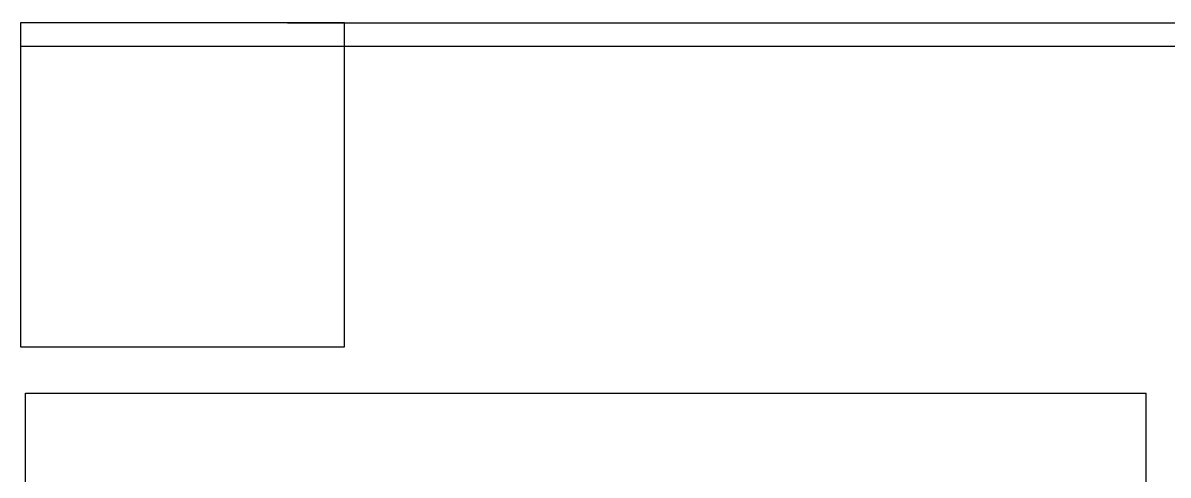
# Model space of a CAD drawing. Header units: inches. Extents: x 13.1 to 42, y 9.4 to 31.7.
# Drawn here: x 15.659 to 18.133, y 22.886 to 23.863 of the extents above; entities that cross this region are included whole.
import ezdxf

# ---------------------------------------------------------------- set-up
doc = ezdxf.new("R2010")
doc.units = ezdxf.units.IN
doc.header["$MEASUREMENT"] = 0
doc.layers.add('COLUMN', color=7, linetype='Continuous', lineweight=25)
doc.layers.add('WALL', color=4, linetype='Continuous', lineweight=30)
doc.layers.add('furniture', color=7, linetype='Continuous')

# ---------------------------------------------------------------- blocks, each defined once
blk = doc.blocks.new('A$C97629337')
at = {"layer": 'furniture'}
for p, q in [((2.4217, 2.2323), (2.4217, 0.0002)), ((0.0002, 0.7002), (0, 0)), ((0, 0), (2.4217, 0.0002))]:
    blk.add_line(p, q, dxfattribs=at)

msp = doc.modelspace()

# ---------------------------------------------------------------- linework, layer by layer
at = {"layer": 'COLUMN', "color": 8}
msp.add_lwpolyline([(15.6535, 23.1628), (16.3535, 23.1628), (16.3535, 23.8628), (15.6535, 23.8628)], close=True, dxfattribs=at)
at = {"layer": 'WALL', "color": 8}
for p, q in [((16.2304, 23.8628), (21.8535, 23.8628)), ((15.6535, 23.8128), (21.8535, 23.8128))]:
    msp.add_line(p, q, dxfattribs=at)

# ---------------------------------------------------------------- block references
at = {"xscale": -1, "rotation": 180}
msp.add_blockref('A$C97629337', (15.6642, 23.063), dxfattribs=at)

doc.saveas('drawing.dxf')
